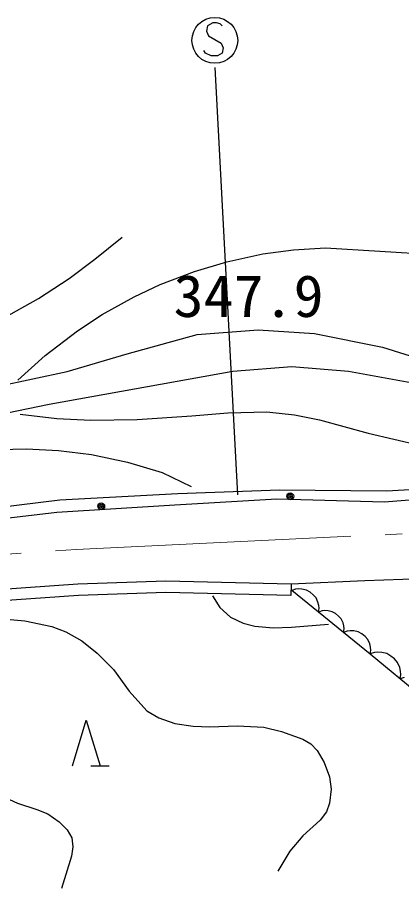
# Model space of a CAD drawing. Units: millimetres, scale not verified. Extents: x 40000 to 680000, y 20000 to 380000.
# Drawn here: x 131164 to 147921, y 279245 to 317216 of the extents above; entities that cross this region are included whole.
import ezdxf
from ezdxf.enums import TextEntityAlignment as Align

# ---------------------------------------------------------------- set-up
doc = ezdxf.new("R2010")
doc.units = ezdxf.units.MM
doc.header["$LTSCALE"] = 1000
doc.linetypes.add('CHAIN', pattern=[18.5, 12, -1.5, 3.5, -1.5])
for name, color, linetype, lineweight in [('M-BGD', 7, 'Continuous', 25), ('M-BGD-EXST', 7, 'Continuous', 25), ('M-BMK', 2, 'CHAIN', 13)]:
    doc.layers.add(name, color=color, linetype=linetype, lineweight=lineweight)
doc.styles.add('ＭＳ ゴシック', font='')
doc.styles.get('ＭＳ ゴシック').set_extended_font_data('MS Gothic')

msp = doc.modelspace()

# ---------------------------------------------------------------- linework, layer by layer
at = {"layer": 'M-BGD'}
for p, q in [((135955, 302546), (139004, 303393)), ((139004, 303393), (141672, 303605)), ((141672, 303605), (144128, 303435)), ((144128, 303435), (147093, 302842)), ((147093, 302842), (149126, 302207)), ((133329, 301783), (135955, 302546)), ((140564, 301801), (143128, 301999)), ((143128, 301999), (145602, 301801)), ((130322, 301148), (133329, 301783)), ((132549, 300366), (140564, 301801)), ((145602, 301801), (148323, 301306)), ((128244, 299475), (132549, 300366)), ((138160, 296460), (142595, 296619)), ((142595, 296619), (147268, 296579)), ((147268, 296579), (151624, 296817)), ((128751, 295668), (133012, 296183)), ((133012, 296183), (138160, 296460)), ((142482, 296212), (138035, 295958)), ((147183, 296085), (142482, 296212)), ((151566, 296462), (147183, 296085)), ((138035, 295958), (132889, 295640)), ((132889, 295640), (128570, 295132)), ((133800, 292517), (129534, 292218)), ((137640, 292645), (133800, 292517)), ((143101, 292517), (137640, 292645)), ((143101, 292517), (143089, 292017)), ((146318, 292662), (143101, 292517)), ((148812, 292752), (146318, 292662)), ((133826, 292018), (129577, 291720)), ((137642, 292145), (133826, 292018)), ((143089, 292017), (137642, 292145)), ((146557, 289469), (143133, 292234)), ((143298, 292293), (143134, 292233)), ((143425, 292306), (143298, 292293)), ((143575, 292301), (143425, 292306)), ((143771, 292258), (143575, 292301)), ((143930, 292168), (143771, 292258)), ((144070, 292055), (143930, 292168)), ((144191, 291919), (144070, 292055)), ((144275, 291736), (144191, 291919)), ((144312, 291590), (144275, 291736)), ((144301, 291290), (144325, 291464)), ((144454, 291347), (144301, 291290)), ((144325, 291464), (144312, 291590)), ((144572, 291359), (144454, 291347)), ((144712, 291354), (144572, 291359)), ((144896, 291314), (144712, 291354)), ((145044, 291230), (144896, 291314)), ((145175, 291125), (145044, 291230)), ((145288, 290997), (145175, 291125)), ((145366, 290826), (145288, 290997)), ((145400, 290691), (145366, 290826)), ((145390, 290411), (145413, 290573)), ((145413, 290573), (145400, 290691)), ((145681, 290485), (145554, 290471)), ((145831, 290479), (145681, 290485)), ((146028, 290436), (145831, 290479)), ((145554, 290471), (145390, 290411)), ((146186, 290347), (146028, 290436)), ((146326, 290233), (146186, 290347)), ((146448, 290097), (146326, 290233)), ((146531, 289914), (146448, 290097)), ((146568, 289769), (146531, 289914)), ((146582, 289642), (146568, 289769)), ((146742, 289536), (146555, 289471)), ((146557, 289469), (146582, 289642)), ((150391, 286264), (146557, 289469)), ((146886, 289549), (146742, 289536)), ((147055, 289540), (146886, 289549)), ((147277, 289487), (147055, 289540)), ((147456, 289382), (147277, 289487)), ((147612, 289252), (147456, 289382)), ((147747, 289095), (147612, 289252)), ((147838, 288886), (147747, 289095)), ((147877, 288720), (147838, 288886)), ((147890, 288576), (147877, 288720)), ((147859, 288380), (147890, 288576)), ((148035, 288442), (147859, 288380)), ((133567, 284588), (134167, 286588)), ((134167, 286588), (134767, 284588)), ((134367, 284588), (135167, 284588))]:
    msp.add_line(p, q, dxfattribs=at)
for points in [[(115931, 299979), (116871, 300335), (117964, 300631), (120309, 300897), (122694, 301272), (123875, 301484), (125149, 301836), (126922, 302474), (128902, 303308), (130521, 304095), (132081, 304963), (133424, 305834), (134547, 306673), (135733, 307635)], [(131187, 301408), (132381, 302473), (133779, 303559), (134861, 304266), (136261, 305042), (137393, 305570), (138889, 306139), (140300, 306566), (141863, 306913), (143204, 307093), (144603, 307172), (154087, 306599), (156306, 306327), (158680, 305929), (160836, 305488), (162980, 304941), (165024, 304280), (167268, 303439), (169158, 302735), (171250, 302072), (174210, 301408)], [(131289, 299928), (132877, 299733), (134371, 299655), (136384, 299688), (138778, 299844), (140346, 299984), (142049, 300018), (143245, 299897), (144345, 299679), (146464, 299088), (148704, 298570), (150939, 298279), (153239, 297875), (155109, 297314), (156991, 296632), (159563, 295335)], [(115982, 298652), (116351, 298170), (116704, 297878), (118153, 297351), (119591, 296942), (120390, 296866), (121076, 296893), (123308, 297241), (125729, 297725), (126891, 298026), (128138, 298235), (129753, 298371), (131553, 298407), (132955, 298337), (134399, 298160), (135964, 297829), (137483, 297381), (138744, 296764)], [(139672, 292008), (140000, 291501), (140462, 291077), (141011, 290814), (141518, 290684), (142320, 290613), (143119, 290645), (144728, 290764)], [(130354, 291023), (131483, 290918), (132662, 290675), (133272, 290442), (133969, 290043), (134647, 289509), (135351, 288800), (136041, 287855), (136816, 286986), (137338, 286684), (138036, 286442), (138829, 286317), (139554, 286301), (140754, 286341), (141914, 286282), (142689, 286096), (143618, 285755), (143960, 285551), (144242, 285265), (144550, 284739), (144771, 284117), (144849, 283580), (144783, 282971), (144642, 282597), (144371, 282223), (143620, 281546), (143053, 280878), (142521, 280008)], [(119484, 289841), (122010, 289652), (124454, 289367), (125233, 289170), (126084, 288831), (127098, 288190), (127946, 287528), (128342, 287088), (128633, 286549), (128989, 285603), (129441, 284696), (129836, 283984), (130436, 283299), (131168, 282962), (132011, 282696), (132487, 282496), (132979, 282156), (133335, 281799), (133531, 281453), (133583, 281065), (133529, 280656), (133089, 279245)]]:
    msp.add_lwpolyline(points, dxfattribs=at)
for centre, radius in [((143064, 296346), 150), ((143064, 296346), 90), ((143064, 296346), 30), ((134819, 295910), 150), ((134819, 295910), 90), ((134819, 295910), 30)]:
    msp.add_circle(centre, radius, dxfattribs=at)
at = {"layer": 'M-BGD-EXST'}
for p, q in [((139454, 316856), (139414, 316616)), ((139694, 316976), (139454, 316856)), ((139854, 316976), (139694, 316976)), ((140014, 316936), (139854, 316976)), ((140094, 316856), (140014, 316936)), ((139414, 316616), (139494, 316416)), ((139494, 316416), (140054, 316096)), ((140054, 316096), (140134, 315896)), ((139374, 315656), (139294, 315776)), ((139614, 315536), (139374, 315656)), ((140094, 315656), (139894, 315536)), ((140134, 315896), (140094, 315656)), ((139894, 315536), (139614, 315536)), ((139774, 315034), (140759, 296406))]:
    msp.add_line(p, q, dxfattribs=at)
msp.add_circle((139774, 316216), 1000, dxfattribs=at)
at = {"layer": 'M-BMK'}
for p, q in [((133722, 294029), (147953, 294706)), ((119360, 293012), (133722, 294029))]:
    msp.add_line(p, q, dxfattribs=at)

# ---------------------------------------------------------------- texts
at = {"layer": 'M-BGD', "style": 'ＭＳ ゴシック', "width": 1.05}
msp.add_text('347.9', height=1833, dxfattribs=at).set_placement((137974, 303609), align=Align.BOTTOM_LEFT)

doc.saveas('drawing.dxf')
